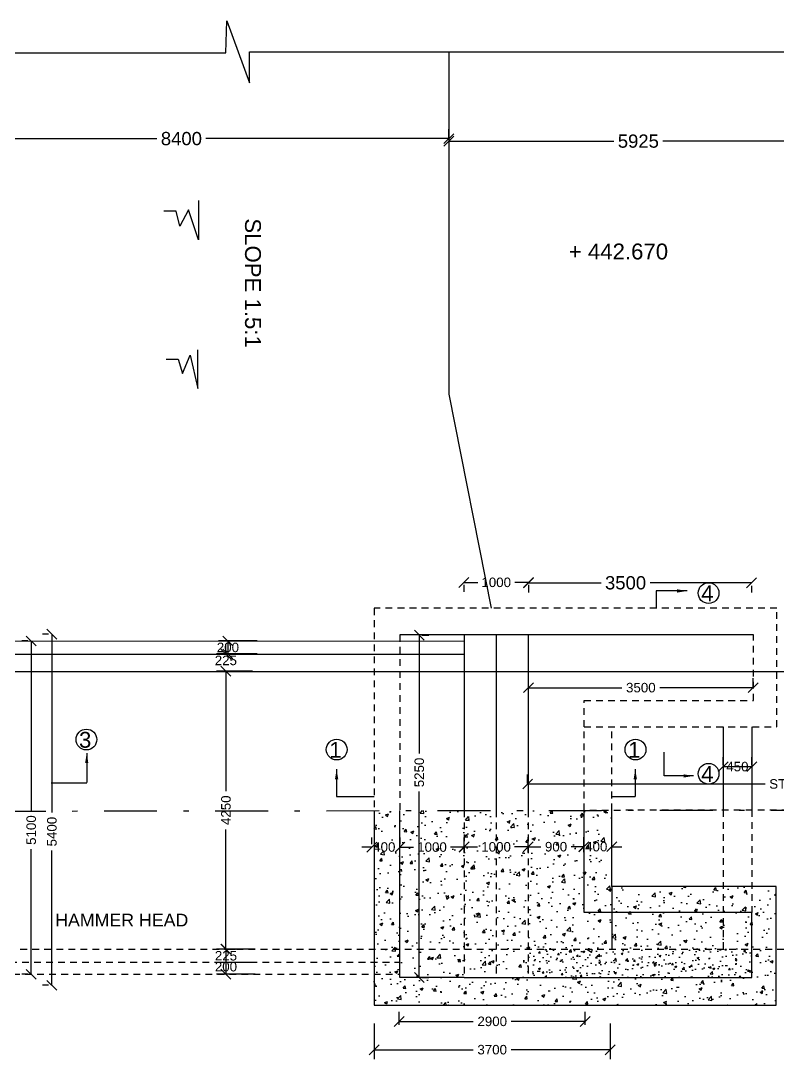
# Model space of a CAD drawing. Header units: inches. Extents: x 214 to 450, y 289 to 479.
# Drawn here: x 259.32 to 273.62, y 310.43 to 330.06 of the extents above; entities that cross this region are included whole.
import ezdxf

# ---------------------------------------------------------------- set-up
doc = ezdxf.new("R2010")
doc.units = ezdxf.units.IN
doc.header["$MEASUREMENT"] = 0
doc.linetypes.add('DASHDOT', pattern=[1, 0.5, -0.25, 0, -0.25])
doc.linetypes.add('HIDDEN', pattern=[9.525, 6.35, -3.175])
for name, color, linetype in [('DIMENSION', 255, 'Continuous'), ('DRAWING', 2, 'Continuous'), ('HATCH', 7, 'Continuous'), ('TEXT', 255, 'Continuous')]:
    doc.layers.add(name, color=color, linetype=linetype)
doc.styles.get("Standard").update_dxf_attribs({"font": 'arial.ttf'})
doc.dimstyles.get("Standard").update_dxf_attribs({"dimtxt": 0.18, "dimasz": 0.1875, "dimexe": 0.18, "dimexo": 0.0625, "dimgap": 0.09, "dimtad": 0, "dimtih": 1, "dimtoh": 1, "dimdec": 4, "dimzin": 0, "dimdsep": 46, "dimtxsty": 'Standard', "dimcen": 0.09, "dimadec": 0, "dimazin": 0, "dimtfac": 1, "dimtdec": 4, "dimtofl": 0, "dimtmove": 0, "dimatfit": 3, "dimfxl": 1, "dimtolj": 1, "dimtzin": 0, "dimarcsym": 0})

# ---------------------------------------------------------------- blocks, each defined once
blk = doc.blocks.new('_Oblique')
at = {"color": 0, "linetype": 'ByBlock', "lineweight": -2}
blk.add_line((-0.5, -0.5), (0.5, 0.5), dxfattribs=at)
blk = doc.blocks.new('*D4')
at = {"layer": 'Defpoints', "color": 0, "ltscale": 0.02, "transparency": 16777216}
for p in [(268.891, 315.635), (268.891, 315.583), (279.209, 315.583)]:
    blk.add_point(p, dxfattribs=at)
at = {"layer": 'DIMENSION', "color": 0, "lineweight": -2, "ltscale": 0.02, "transparency": 16777216}
for p, q in [((268.891, 315.645), (268.891, 315.815)), ((279.209, 315.645), (279.209, 315.815)), ((268.891, 315.635), (273.376, 315.635)), ((279.209, 315.635), (276.886, 315.635))]:
    blk.add_line(p, q, dxfattribs=at)
at = {"layer": 'DIMENSION', "color": 0, "lineweight": -2, "ltscale": 0.02, "transparency": 16777216, "xscale": 0.1875, "yscale": 0.1875, "zscale": 0.1875, "rotation": 180}
blk.add_blockref('_Oblique', (268.891, 315.635), dxfattribs=at)
at = {"layer": 'DIMENSION', "color": 0, "lineweight": -2, "ltscale": 0.02, "transparency": 16777216, "xscale": 0.1875, "yscale": 0.1875, "zscale": 0.1875}
blk.add_blockref('_Oblique', (279.209, 315.635), dxfattribs=at)
at = {"layer": 'DIMENSION', "color": 0, "ltscale": 0.02, "transparency": 16777216, "insert": (275.131, 315.635), "char_height": 0.18, "attachment_point": 5}
blk.add_mtext('\\A1;STRIGHT APPROACH 15000', dxfattribs=at)
blk = doc.blocks.new('*D7')
at = {"layer": 'Defpoints', "color": 0, "ltscale": 0.02, "transparency": 16777216}
for p in [(267.687, 319.459), (268.907, 319.459), (268.907, 319.445)]:
    blk.add_point(p, dxfattribs=at)
at = {"layer": 'DIMENSION', "color": 0, "lineweight": -2, "ltscale": 0.02, "transparency": 16777216}
for p, q in [((267.687, 319.445), (267.947, 319.445)), ((267.687, 319.397), (267.687, 319.265)), ((268.907, 319.445), (268.647, 319.445)), ((268.907, 319.397), (268.907, 319.265))]:
    blk.add_line(p, q, dxfattribs=at)
at = {"layer": 'DIMENSION', "color": 0, "lineweight": -2, "ltscale": 0.02, "transparency": 16777216, "xscale": 0.1875, "yscale": 0.1875, "zscale": 0.1875, "rotation": 180}
blk.add_blockref('_Oblique', (267.687, 319.445), dxfattribs=at)
at = {"layer": 'DIMENSION', "color": 0, "lineweight": -2, "ltscale": 0.02, "transparency": 16777216, "xscale": 0.1875, "yscale": 0.1875, "zscale": 0.1875}
blk.add_blockref('_Oblique', (268.907, 319.445), dxfattribs=at)
at = {"layer": 'DIMENSION', "color": 0, "ltscale": 0.02, "transparency": 16777216, "insert": (268.297, 319.445), "char_height": 0.18, "attachment_point": 5}
blk.add_mtext('\\A1;1000', dxfattribs=at)
blk = doc.blocks.new('*D8')
at = {"layer": 'Defpoints', "color": 0, "ltscale": 0.02, "transparency": 16777216}
for p in [(268.907, 319.445), (273.119, 319.445), (273.119, 319.436)]:
    blk.add_point(p, dxfattribs=at)
at = {"layer": 'DIMENSION', "color": 0, "lineweight": -2, "ltscale": 0.02, "transparency": 16777216}
for p, q in [((268.907, 319.436), (270.278, 319.436)), ((268.907, 319.383), (268.907, 319.256)), ((273.119, 319.436), (271.203, 319.436)), ((273.119, 319.383), (273.119, 319.256))]:
    blk.add_line(p, q, dxfattribs=at)
at = {"layer": 'DIMENSION', "color": 0, "lineweight": -2, "ltscale": 0.02, "transparency": 16777216, "xscale": 0.1875, "yscale": 0.1875, "zscale": 0.1875, "rotation": 180}
blk.add_blockref('_Oblique', (268.907, 319.436), dxfattribs=at)
at = {"layer": 'DIMENSION', "color": 0, "lineweight": -2, "ltscale": 0.02, "transparency": 16777216, "xscale": 0.1875, "yscale": 0.1875, "zscale": 0.1875}
blk.add_blockref('_Oblique', (273.119, 319.436), dxfattribs=at)
at = {"layer": 'DIMENSION', "color": 0, "ltscale": 0.02, "transparency": 16777216, "insert": (270.74, 319.436), "char_height": 0.25, "attachment_point": 5}
blk.add_mtext('\\A1;3500', dxfattribs=at)
blk = doc.blocks.new('*D9')
at = {"layer": 'Defpoints', "color": 0, "ltscale": 0.02, "transparency": 16777216}
for p in [(268.906, 317.391), (273.152, 317.455), (273.152, 317.391)]:
    blk.add_point(p, dxfattribs=at)
at = {"layer": 'DIMENSION', "color": 0, "lineweight": -2, "ltscale": 0.02, "transparency": 16777216}
for p, q in [((268.906, 317.453), (268.906, 317.635)), ((273.152, 317.453), (273.152, 317.635)), ((268.906, 317.455), (270.671, 317.455)), ((273.152, 317.455), (271.388, 317.455))]:
    blk.add_line(p, q, dxfattribs=at)
at = {"layer": 'DIMENSION', "color": 0, "lineweight": -2, "ltscale": 0.02, "transparency": 16777216, "xscale": 0.1875, "yscale": 0.1875, "zscale": 0.1875, "rotation": 180}
blk.add_blockref('_Oblique', (268.906, 317.455), dxfattribs=at)
at = {"layer": 'DIMENSION', "color": 0, "lineweight": -2, "ltscale": 0.02, "transparency": 16777216, "xscale": 0.1875, "yscale": 0.1875, "zscale": 0.1875}
blk.add_blockref('_Oblique', (273.152, 317.455), dxfattribs=at)
at = {"layer": 'DIMENSION', "color": 0, "ltscale": 0.02, "transparency": 16777216, "insert": (271.029, 317.455), "char_height": 0.18, "attachment_point": 5}
blk.add_mtext('\\A1;3500', dxfattribs=at)
blk = doc.blocks.new('*D10')
at = {"layer": 'Defpoints', "color": 0, "ltscale": 0.02, "transparency": 16777216}
for p in [(272.582, 315.926), (273.124, 315.963), (273.124, 315.926)]:
    blk.add_point(p, dxfattribs=at)
at = {"layer": 'DIMENSION', "color": 0, "lineweight": -2, "ltscale": 0.02, "transparency": 16777216}
for p, q in [((272.582, 315.989), (272.582, 316.143)), ((273.124, 315.989), (273.124, 316.143)), ((272.582, 315.963), (273.124, 315.963))]:
    blk.add_line(p, q, dxfattribs=at)
at = {"layer": 'DIMENSION', "color": 0, "lineweight": -2, "ltscale": 0.02, "transparency": 16777216, "xscale": 0.1875, "yscale": 0.1875, "zscale": 0.1875, "rotation": 180}
blk.add_blockref('_Oblique', (272.582, 315.963), dxfattribs=at)
at = {"layer": 'DIMENSION', "color": 0, "lineweight": -2, "ltscale": 0.02, "transparency": 16777216, "xscale": 0.1875, "yscale": 0.1875, "zscale": 0.1875}
blk.add_blockref('_Oblique', (273.124, 315.963), dxfattribs=at)
at = {"layer": 'DIMENSION', "color": 0, "ltscale": 0.02, "transparency": 16777216, "insert": (272.853, 315.963), "char_height": 0.18, "attachment_point": 5}
blk.add_mtext('\\A1;450', dxfattribs=at)
blk = doc.blocks.new('*D14')
at = {"layer": 'Defpoints', "color": 0, "ltscale": 0.02, "transparency": 16777216}
for p in [(266.83, 318.446), (266.83, 311.978), (266.844, 311.978)]:
    blk.add_point(p, dxfattribs=at)
at = {"layer": 'DIMENSION', "color": 0, "lineweight": -2, "ltscale": 0.02, "transparency": 16777216}
for p, q in [((266.844, 318.446), (266.844, 316.212)), ((266.892, 318.446), (267.024, 318.446)), ((266.844, 311.978), (266.844, 315.495)), ((266.892, 311.978), (267.024, 311.978))]:
    blk.add_line(p, q, dxfattribs=at)
at = {"layer": 'DIMENSION', "color": 0, "lineweight": -2, "ltscale": 0.02, "transparency": 16777216, "xscale": 0.1875, "yscale": 0.1875, "zscale": 0.1875}
for p, rotation in [((266.844, 318.446), 90), ((266.844, 311.978), 270)]:
    blk.add_blockref('_Oblique', p, dxfattribs=dict(at, rotation=rotation))
at = {"layer": 'DIMENSION', "color": 0, "ltscale": 0.02, "transparency": 16777216, "insert": (266.844, 315.853), "char_height": 0.18, "attachment_point": 5, "rotation": 90}
blk.add_mtext('\\A1;5250', dxfattribs=at)
blk = doc.blocks.new('*D15')
at = {"layer": 'Defpoints', "color": 0, "ltscale": 0.02, "transparency": 16777216}
for p in [(267.689, 314.442), (266.479, 314.368), (267.689, 314.276)]:
    blk.add_point(p, dxfattribs=at)
at = {"layer": 'DIMENSION', "color": 0, "lineweight": -2, "ltscale": 0.02, "transparency": 16777216}
for p, q in [((266.479, 314.43), (266.479, 314.622)), ((267.689, 314.338), (267.689, 314.622)), ((266.479, 314.442), (266.734, 314.442)), ((267.689, 314.442), (267.434, 314.442))]:
    blk.add_line(p, q, dxfattribs=at)
at = {"layer": 'DIMENSION', "color": 0, "lineweight": -2, "ltscale": 0.02, "transparency": 16777216, "xscale": 0.1875, "yscale": 0.1875, "zscale": 0.1875, "rotation": 180}
blk.add_blockref('_Oblique', (266.479, 314.442), dxfattribs=at)
at = {"layer": 'DIMENSION', "color": 0, "lineweight": -2, "ltscale": 0.02, "transparency": 16777216, "xscale": 0.1875, "yscale": 0.1875, "zscale": 0.1875}
blk.add_blockref('_Oblique', (267.689, 314.442), dxfattribs=at)
at = {"layer": 'DIMENSION', "color": 0, "ltscale": 0.02, "transparency": 16777216, "insert": (267.084, 314.442), "char_height": 0.18, "attachment_point": 5}
blk.add_mtext('\\A1;1000', dxfattribs=at)
blk = doc.blocks.new('*D16')
at = {"layer": 'Defpoints', "color": 0, "ltscale": 0.02, "transparency": 16777216}
for p in [(268.9, 314.446), (267.69, 314.371), (268.9, 314.279)]:
    blk.add_point(p, dxfattribs=at)
at = {"layer": 'DIMENSION', "color": 0, "lineweight": -2, "ltscale": 0.02, "transparency": 16777216}
for p, q in [((267.69, 314.434), (267.69, 314.626)), ((268.9, 314.342), (268.9, 314.626)), ((267.69, 314.446), (267.945, 314.446)), ((268.9, 314.446), (268.645, 314.446))]:
    blk.add_line(p, q, dxfattribs=at)
at = {"layer": 'DIMENSION', "color": 0, "lineweight": -2, "ltscale": 0.02, "transparency": 16777216, "xscale": 0.1875, "yscale": 0.1875, "zscale": 0.1875, "rotation": 180}
blk.add_blockref('_Oblique', (267.69, 314.446), dxfattribs=at)
at = {"layer": 'DIMENSION', "color": 0, "lineweight": -2, "ltscale": 0.02, "transparency": 16777216, "xscale": 0.1875, "yscale": 0.1875, "zscale": 0.1875}
blk.add_blockref('_Oblique', (268.9, 314.446), dxfattribs=at)
at = {"layer": 'DIMENSION', "color": 0, "ltscale": 0.02, "transparency": 16777216, "insert": (268.295, 314.446), "char_height": 0.18, "attachment_point": 5}
blk.add_mtext('\\A1;1000', dxfattribs=at)
blk = doc.blocks.new('*D17')
at = {"layer": 'Defpoints', "color": 0, "ltscale": 0.02, "transparency": 16777216}
for p in [(269.952, 314.449), (268.901, 314.375), (269.952, 314.283)]:
    blk.add_point(p, dxfattribs=at)
at = {"layer": 'DIMENSION', "color": 0, "lineweight": -2, "ltscale": 0.02, "transparency": 16777216}
for p, q in [((268.901, 314.437), (268.901, 314.629)), ((269.952, 314.345), (269.952, 314.629)), ((268.901, 314.449), (269.138, 314.449)), ((269.952, 314.449), (269.715, 314.449))]:
    blk.add_line(p, q, dxfattribs=at)
at = {"layer": 'DIMENSION', "color": 0, "lineweight": -2, "ltscale": 0.02, "transparency": 16777216, "xscale": 0.1875, "yscale": 0.1875, "zscale": 0.1875, "rotation": 180}
blk.add_blockref('_Oblique', (268.901, 314.449), dxfattribs=at)
at = {"layer": 'DIMENSION', "color": 0, "lineweight": -2, "ltscale": 0.02, "transparency": 16777216, "xscale": 0.1875, "yscale": 0.1875, "zscale": 0.1875}
blk.add_blockref('_Oblique', (269.952, 314.449), dxfattribs=at)
at = {"layer": 'DIMENSION', "color": 0, "ltscale": 0.02, "transparency": 16777216, "insert": (269.427, 314.449), "char_height": 0.18, "attachment_point": 5}
blk.add_mtext('\\A1;900', dxfattribs=at)
blk = doc.blocks.new('*D18')
at = {"layer": 'Defpoints', "color": 0, "ltscale": 0.02, "transparency": 16777216}
for p in [(269.952, 314.441), (270.483, 314.45), (270.483, 314.441)]:
    blk.add_point(p, dxfattribs=at)
at = {"layer": 'DIMENSION', "color": 0, "lineweight": -2, "ltscale": 0.02, "transparency": 16777216}
for p, q in [((269.952, 314.503), (269.952, 314.63)), ((270.483, 314.503), (270.483, 314.63)), ((269.952, 314.45), (269.765, 314.45)), ((270.483, 314.45), (270.671, 314.45))]:
    blk.add_line(p, q, dxfattribs=at)
at = {"layer": 'DIMENSION', "color": 0, "lineweight": -2, "ltscale": 0.02, "transparency": 16777216, "xscale": 0.1875, "yscale": 0.1875, "zscale": 0.1875}
blk.add_blockref('_Oblique', (269.952, 314.45), dxfattribs=at)
at = {"layer": 'DIMENSION', "color": 0, "lineweight": -2, "ltscale": 0.02, "transparency": 16777216, "xscale": 0.1875, "yscale": 0.1875, "zscale": 0.1875, "rotation": 180}
blk.add_blockref('_Oblique', (270.483, 314.45), dxfattribs=at)
at = {"layer": 'DIMENSION', "color": 0, "ltscale": 0.02, "transparency": 16777216, "insert": (270.187, 314.45), "char_height": 0.18, "attachment_point": 5}
blk.add_mtext('\\A1;400', dxfattribs=at)
blk = doc.blocks.new('*D19')
at = {"layer": 'Defpoints', "color": 0, "ltscale": 0.02, "transparency": 16777216}
for p in [(265.949, 314.433), (266.48, 314.443), (266.48, 314.433)]:
    blk.add_point(p, dxfattribs=at)
at = {"layer": 'DIMENSION', "color": 0, "lineweight": -2, "ltscale": 0.02, "transparency": 16777216}
for p, q in [((265.949, 314.496), (265.949, 314.623)), ((266.48, 314.496), (266.48, 314.623)), ((265.949, 314.443), (265.761, 314.443)), ((266.48, 314.443), (266.667, 314.443))]:
    blk.add_line(p, q, dxfattribs=at)
at = {"layer": 'DIMENSION', "color": 0, "lineweight": -2, "ltscale": 0.02, "transparency": 16777216, "xscale": 0.1875, "yscale": 0.1875, "zscale": 0.1875}
blk.add_blockref('_Oblique', (265.949, 314.443), dxfattribs=at)
at = {"layer": 'DIMENSION', "color": 0, "lineweight": -2, "ltscale": 0.02, "transparency": 16777216, "xscale": 0.1875, "yscale": 0.1875, "zscale": 0.1875, "rotation": 180}
blk.add_blockref('_Oblique', (266.48, 314.443), dxfattribs=at)
at = {"layer": 'DIMENSION', "color": 0, "ltscale": 0.02, "transparency": 16777216, "insert": (266.183, 314.443), "char_height": 0.18, "attachment_point": 5}
blk.add_mtext('\\A1;400', dxfattribs=at)
blk = doc.blocks.new('*D20')
at = {"layer": 'Defpoints', "color": 0, "ltscale": 0.02, "transparency": 16777216}
for p in [(269.979, 311.148), (266.465, 311.022), (269.979, 311.022)]:
    blk.add_point(p, dxfattribs=at)
at = {"layer": 'DIMENSION', "color": 0, "lineweight": -2, "ltscale": 0.02, "transparency": 16777216}
for p, q in [((266.465, 311.084), (266.465, 311.328)), ((269.979, 311.084), (269.979, 311.328)), ((266.465, 311.148), (267.862, 311.148)), ((269.979, 311.148), (268.582, 311.148))]:
    blk.add_line(p, q, dxfattribs=at)
at = {"layer": 'DIMENSION', "color": 0, "lineweight": -2, "ltscale": 0.02, "transparency": 16777216, "xscale": 0.1875, "yscale": 0.1875, "zscale": 0.1875, "rotation": 180}
blk.add_blockref('_Oblique', (266.465, 311.148), dxfattribs=at)
at = {"layer": 'DIMENSION', "color": 0, "lineweight": -2, "ltscale": 0.02, "transparency": 16777216, "xscale": 0.1875, "yscale": 0.1875, "zscale": 0.1875}
blk.add_blockref('_Oblique', (269.979, 311.148), dxfattribs=at)
at = {"layer": 'DIMENSION', "color": 0, "ltscale": 0.02, "transparency": 16777216, "insert": (268.222, 311.148), "char_height": 0.18, "attachment_point": 5}
blk.add_mtext('\\A1;2900', dxfattribs=at)
blk = doc.blocks.new('*D21')
at = {"layer": 'Defpoints', "color": 0, "ltscale": 0.02, "transparency": 16777216}
for p in [(265.992, 311.173), (270.449, 311.173), (270.449, 310.613)]:
    blk.add_point(p, dxfattribs=at)
at = {"layer": 'DIMENSION', "color": 0, "lineweight": -2, "ltscale": 0.02, "transparency": 16777216}
for p, q in [((265.992, 311.11), (265.992, 310.433)), ((270.449, 311.11), (270.449, 310.433)), ((265.992, 310.613), (267.862, 310.613)), ((270.449, 310.613), (268.579, 310.613))]:
    blk.add_line(p, q, dxfattribs=at)
at = {"layer": 'DIMENSION', "color": 0, "lineweight": -2, "ltscale": 0.02, "transparency": 16777216, "xscale": 0.1875, "yscale": 0.1875, "zscale": 0.1875, "rotation": 180}
blk.add_blockref('_Oblique', (265.992, 310.613), dxfattribs=at)
at = {"layer": 'DIMENSION', "color": 0, "lineweight": -2, "ltscale": 0.02, "transparency": 16777216, "xscale": 0.1875, "yscale": 0.1875, "zscale": 0.1875}
blk.add_blockref('_Oblique', (270.449, 310.613), dxfattribs=at)
at = {"layer": 'DIMENSION', "color": 0, "ltscale": 0.02, "transparency": 16777216, "insert": (268.221, 310.613), "char_height": 0.18, "attachment_point": 5}
blk.add_mtext('\\A1;3700', dxfattribs=at)
blk = doc.blocks.new('*D24')
at = {"layer": 'Defpoints', "color": 0, "ltscale": 0.02, "transparency": 16777216}
for p in [(263.842, 318.338), (263.229, 318.092), (263.842, 318.092)]:
    blk.add_point(p, dxfattribs=at)
at = {"layer": 'DIMENSION', "color": 0, "lineweight": -2, "ltscale": 0.02, "transparency": 16777216}
for p, q in [((263.779, 318.338), (263.049, 318.338)), ((263.229, 318.338), (263.229, 318.092)), ((263.779, 318.092), (263.049, 318.092))]:
    blk.add_line(p, q, dxfattribs=at)
at = {"layer": 'DIMENSION', "color": 0, "lineweight": -2, "ltscale": 0.02, "transparency": 16777216, "xscale": 0.1875, "yscale": 0.1875, "zscale": 0.1875}
for p, rotation in [((263.229, 318.338), 90), ((263.229, 318.092), 270)]:
    blk.add_blockref('_Oblique', p, dxfattribs=dict(at, rotation=rotation))
at = {"layer": 'DIMENSION', "color": 0, "ltscale": 0.02, "transparency": 16777216, "insert": (263.229, 318.215), "char_height": 0.18, "attachment_point": 5}
blk.add_mtext('\\A1;200', dxfattribs=at)
blk = doc.blocks.new('*D25')
at = {"layer": 'Defpoints', "color": 0, "ltscale": 0.02, "transparency": 16777216}
for p in [(263.752, 318.092), (263.19, 317.767), (263.752, 317.767)]:
    blk.add_point(p, dxfattribs=at)
at = {"layer": 'DIMENSION', "color": 0, "lineweight": -2, "ltscale": 0.02, "transparency": 16777216}
for p, q in [((263.19, 318.092), (263.19, 318.279)), ((263.69, 318.092), (263.01, 318.092)), ((263.69, 317.767), (263.01, 317.767)), ((263.19, 317.767), (263.19, 317.579))]:
    blk.add_line(p, q, dxfattribs=at)
at = {"layer": 'DIMENSION', "color": 0, "lineweight": -2, "ltscale": 0.02, "transparency": 16777216, "xscale": 0.1875, "yscale": 0.1875, "zscale": 0.1875}
for p, rotation in [((263.19, 318.092), 270), ((263.19, 317.767), 90)]:
    blk.add_blockref('_Oblique', p, dxfattribs=dict(at, rotation=rotation))
at = {"layer": 'DIMENSION', "color": 0, "ltscale": 0.02, "transparency": 16777216, "insert": (263.19, 317.969), "char_height": 0.18, "attachment_point": 5}
blk.add_mtext('\\A1;225', dxfattribs=at)
blk = doc.blocks.new('*D26')
at = {"layer": 'Defpoints', "color": 0, "ltscale": 0.02, "transparency": 16777216}
for p in [(263.192, 317.764), (263.192, 312.514), (263.192, 312.514)]:
    blk.add_point(p, dxfattribs=at)
at = {"layer": 'DIMENSION', "color": 0, "lineweight": -2, "ltscale": 0.02, "transparency": 16777216}
for p, q in [((263.192, 317.764), (263.192, 315.501)), ((263.254, 317.764), (263.372, 317.764)), ((263.192, 312.514), (263.192, 314.777)), ((263.254, 312.514), (263.372, 312.514))]:
    blk.add_line(p, q, dxfattribs=at)
at = {"layer": 'DIMENSION', "color": 0, "lineweight": -2, "ltscale": 0.02, "transparency": 16777216, "xscale": 0.1875, "yscale": 0.1875, "zscale": 0.1875}
for p, rotation in [((263.192, 317.764), 90), ((263.192, 312.514), 270)]:
    blk.add_blockref('_Oblique', p, dxfattribs=dict(at, rotation=rotation))
at = {"layer": 'DIMENSION', "color": 0, "ltscale": 0.02, "transparency": 16777216, "insert": (263.192, 315.139), "char_height": 0.18, "attachment_point": 5, "rotation": 90}
blk.add_mtext('\\A1;4250', dxfattribs=at)
blk = doc.blocks.new('*D34')
at = {"layer": 'Defpoints', "color": 0, "ltscale": 0.02, "transparency": 16777216}
for p in [(259.513, 318.338), (259.513, 312.038), (259.513, 312.038)]:
    blk.add_point(p, dxfattribs=at)
at = {"layer": 'DIMENSION', "color": 0, "lineweight": -2, "ltscale": 0.02, "transparency": 16777216}
for p, q in [((259.451, 318.338), (259.333, 318.338)), ((259.513, 318.338), (259.513, 315.123)), ((259.513, 312.038), (259.513, 314.406)), ((259.451, 312.038), (259.333, 312.038))]:
    blk.add_line(p, q, dxfattribs=at)
at = {"layer": 'DIMENSION', "color": 0, "lineweight": -2, "ltscale": 0.02, "transparency": 16777216, "xscale": 0.1875, "yscale": 0.1875, "zscale": 0.1875}
for p, rotation in [((259.513, 318.338), 90), ((259.513, 312.038), 270)]:
    blk.add_blockref('_Oblique', p, dxfattribs=dict(at, rotation=rotation))
at = {"layer": 'DIMENSION', "color": 0, "ltscale": 0.02, "transparency": 16777216, "insert": (259.513, 314.764), "char_height": 0.18, "attachment_point": 5, "rotation": 90}
blk.add_mtext('\\A1;5100', dxfattribs=at)
blk = doc.blocks.new('*D35')
at = {"layer": 'Defpoints', "color": 0, "ltscale": 0.02, "transparency": 16777216}
for p in [(259.904, 318.468), (259.904, 318.468), (259.904, 311.83)]:
    blk.add_point(p, dxfattribs=at)
at = {"layer": 'DIMENSION', "color": 0, "lineweight": -2, "ltscale": 0.02, "transparency": 16777216}
for p, q in [((259.841, 318.468), (259.724, 318.468)), ((259.904, 318.468), (259.904, 315.094)), ((259.904, 311.83), (259.904, 314.377)), ((259.841, 311.83), (259.724, 311.83))]:
    blk.add_line(p, q, dxfattribs=at)
at = {"layer": 'DIMENSION', "color": 0, "lineweight": -2, "ltscale": 0.02, "transparency": 16777216, "xscale": 0.1875, "yscale": 0.1875, "zscale": 0.1875}
for p, rotation in [((259.904, 318.468), 90), ((259.904, 311.83), 270)]:
    blk.add_blockref('_Oblique', p, dxfattribs=dict(at, rotation=rotation))
at = {"layer": 'DIMENSION', "color": 0, "ltscale": 0.02, "transparency": 16777216, "insert": (259.904, 314.735), "char_height": 0.18, "attachment_point": 5, "rotation": 90}
blk.add_mtext('\\A1;5400', dxfattribs=at)
blk = doc.blocks.new('*D68')
at = {"layer": 'Defpoints', "color": 0, "ltscale": 0.02, "transparency": 16777216}
for p in [(257.295, 327.785), (267.404, 327.831), (267.404, 327.785)]:
    blk.add_point(p, dxfattribs=at)
at = {"layer": 'DIMENSION', "color": 0, "lineweight": -2, "ltscale": 0.02, "transparency": 16777216}
for p, q in [((257.295, 327.848), (257.295, 328.011)), ((267.404, 327.848), (267.404, 328.011)), ((257.295, 327.831), (261.887, 327.831)), ((267.404, 327.831), (262.813, 327.831))]:
    blk.add_line(p, q, dxfattribs=at)
at = {"layer": 'DIMENSION', "color": 0, "lineweight": -2, "ltscale": 0.02, "transparency": 16777216, "xscale": 0.1875, "yscale": 0.1875, "zscale": 0.1875, "rotation": 180}
blk.add_blockref('_Oblique', (257.295, 327.831), dxfattribs=at)
at = {"layer": 'DIMENSION', "color": 0, "lineweight": -2, "ltscale": 0.02, "transparency": 16777216, "xscale": 0.1875, "yscale": 0.1875, "zscale": 0.1875}
blk.add_blockref('_Oblique', (267.404, 327.831), dxfattribs=at)
at = {"layer": 'DIMENSION', "color": 0, "ltscale": 0.02, "transparency": 16777216, "insert": (262.35, 327.831), "char_height": 0.25, "attachment_point": 5}
blk.add_mtext('\\A1;8400', dxfattribs=at)
blk = doc.blocks.new('*D69')
at = {"layer": 'Defpoints', "color": 0, "ltscale": 0.02, "transparency": 16777216}
for p in [(267.404, 327.831), (274.559, 327.831), (274.559, 327.783)]:
    blk.add_point(p, dxfattribs=at)
at = {"layer": 'DIMENSION', "color": 0, "lineweight": -2, "ltscale": 0.02, "transparency": 16777216}
for p, q in [((267.404, 327.783), (270.517, 327.783)), ((267.404, 327.769), (267.404, 327.603)), ((274.559, 327.783), (271.446, 327.783)), ((274.559, 327.769), (274.559, 327.603))]:
    blk.add_line(p, q, dxfattribs=at)
at = {"layer": 'DIMENSION', "color": 0, "lineweight": -2, "ltscale": 0.02, "transparency": 16777216, "xscale": 0.1875, "yscale": 0.1875, "zscale": 0.1875, "rotation": 180}
blk.add_blockref('_Oblique', (267.404, 327.783), dxfattribs=at)
at = {"layer": 'DIMENSION', "color": 0, "lineweight": -2, "ltscale": 0.02, "transparency": 16777216, "xscale": 0.1875, "yscale": 0.1875, "zscale": 0.1875}
blk.add_blockref('_Oblique', (274.559, 327.783), dxfattribs=at)
at = {"layer": 'DIMENSION', "color": 0, "ltscale": 0.02, "transparency": 16777216, "insert": (270.982, 327.783), "char_height": 0.25, "attachment_point": 5}
blk.add_mtext('\\A1;5925', dxfattribs=at)

msp = doc.modelspace()

# ---------------------------------------------------------------- hatches: boundary and pattern name
at = {"layer": 'DRAWING', "ltscale": 0.02}
h = msp.add_hatch(dxfattribs=at)
h.set_pattern_fill('AR-CONC', color=256, scale=0.5, style=0)
h.set_pattern_definition([(50, (0, 0), (3.5863, -0.31376), [0.375, -4.125]), (355, (0, 0), (-0.693757, 3.76096), [0.3, -3.3]), (100.4514, (0.299, -0.026), (2.892547, 3.447198), [0.3187, -3.50571]), (46.1842, (0, 1), (5.336205, -0.827595), [0.5625, -6.1875]), (96.6356, (0.4447, 0.931), (4.673314, 4.87059), [0.47805, -5.258565]), (351.1842, (0, 1), (4.67331, 4.87059), [0.45, -4.95]), (21, (0.5, 0.75), (2.984535, -2.013094), [0.375, -4.125]), (326, (0.5, 0.75), (1.216577, 3.62575), [0.3, -3.3]), (71.4514, (0.7487, 0.5822), (4.201113, 1.612652), [0.3187, -3.50571]), (37.5, (0, 0), (0.0607993, 1.6644693), [0, -3.26, 0, -3.35, 0, -3.3125]), (7.5, (0, 0), (1.315348, 1.9720586), [0, -1.91, 0, -3.185, 0, -1.2625]), (327.5, (-1.115, 0), (2.669112, -0.1127744), [0, -1.25, 0, -3.9, 0, -5.175]), (317.5, (-1.615, 0), (2.915931, 0.500525), [0, -1.625, 0, -2.59, 0, -3.675])])
h.paths.add_polyline_path([(273.12364, 312.5127), (268.89829, 312.5127), (268.89829, 311.97999), (273.12369, 311.97999)])
at = {"layer": 'HATCH', "ltscale": 0.02}
h = msp.add_hatch(dxfattribs=at)
h.set_pattern_fill('AR-CONC', color=256, scale=0.08, style=0)
h.set_pattern_definition([(50, (0, 0), (0.57380815, -0.0502017), [0.06, -0.66]), (355, (0, 0), (-0.1110011, 0.6017537), [0.048, -0.528]), (100.4514, (0.0478, -0.0042), (0.4628075, 0.5515516), [0.05099215, -0.5609137]), (46.1842, (0, 0.16), (0.8537928, -0.1324152), [0.09, -0.99]), (96.6356, (0.07115, 0.149), (0.7477302, 0.7792943), [0.0764882, -0.8413704]), (351.1842, (0, 0.16), (0.7477296, 0.7792949), [0.072, -0.792]), (21, (0.08, 0.12), (0.47752564, -0.3220951), [0.06, -0.66]), (326, (0.08, 0.12), (0.1946523, 0.58012), [0.048, -0.528]), (71.4514, (0.1198, 0.09316), (0.6721781, 0.2580244), [0.05099215, -0.5609137]), (37.5, (0, 0), (0.00972788, 0.26631508), [0, -0.5216, 0, -0.536, 0, -0.53]), (7.5, (0, 0), (0.21045563, 0.31552937), [0, -0.3056, 0, -0.5096, 0, -0.202]), (327.5, (-0.1784, 0), (0.42705795, -0.0180439), [0, -0.2, 0, -0.624, 0, -0.828]), (317.5, (-0.2584, 0), (0.46654894, 0.080084), [0, -0.26, 0, -0.4144, 0, -0.588])])
h.paths.add_polyline_path([(270.48279, 315.13693), (269.95736, 315.13629), (269.95736, 313.207), (270.48279, 313.207), (270.48279, 313.69616)])
h.paths.add_polyline_path([(268.89829, 312.5127), (270.48279, 312.5127), (270.48279, 313.207), (269.95736, 313.207), (269.95736, 315.13629), (268.89829, 315.135)])
h.paths.add_polyline_path([(268.29452, 312.5127), (268.89829, 312.5127), (268.89829, 315.135), (268.29452, 315.13427)])
h.paths.add_polyline_path([(267.68876, 312.5127), (268.29452, 312.5127), (268.29452, 315.13427), (267.68876, 315.13353)])
h.paths.add_polyline_path([(267.68876, 315.13353), (266.47795, 315.13205), (266.47795, 312.5127), (267.68876, 312.5127)])
h.paths.add_polyline_path([(265.99059, 312.5127), (266.47795, 312.5127), (266.47795, 315.13205), (265.99059, 315.13146)])
h.paths.add_polyline_path([(265.99059, 312.5127), (265.99059, 311.45458), (273.58352, 311.45458), (273.58352, 312.5127), (273.12364, 312.5127), (273.12369, 311.97999), (267.68876, 311.97999), (266.47795, 311.97999), (266.47795, 312.5127)])
h.paths.add_polyline_path([(266.47795, 312.5127), (266.47795, 311.97999), (267.68876, 311.97999), (267.68876, 312.5127)])
h.paths.add_polyline_path([(268.29452, 312.5127), (267.68876, 312.5127), (267.68876, 311.97999), (268.29452, 311.97999)], flags=17)
h.paths.add_polyline_path([(268.89829, 312.5127), (268.29452, 312.5127), (268.29452, 311.97999), (268.89829, 311.97999)])
h.paths.add_polyline_path([(273.12364, 312.5127), (273.58352, 312.5127), (273.58352, 313.69616), (273.12358, 313.69616), (273.12358, 313.207)])
h.paths.add_polyline_path([(273.12358, 313.69616), (272.58245, 313.69616), (272.58245, 313.207), (273.12358, 313.207)])
h.paths.add_polyline_path([(272.58245, 312.5127), (273.12364, 312.5127), (273.12358, 313.207), (272.58245, 313.207)])
h.paths.add_polyline_path([(270.48279, 313.207), (270.48279, 312.5127), (272.58245, 312.5127), (272.58245, 313.207)])
h.paths.add_polyline_path([(272.58245, 313.207), (272.58245, 313.69616), (270.48279, 313.69616), (270.48279, 313.207)])
h = msp.add_hatch(dxfattribs=at)
h.set_pattern_fill('AR-CONC', color=256, scale=0.05, style=0)
h.set_pattern_definition([(50, (0, 0), (0.3586301, -0.03137607), [0.0375, -0.4125]), (355, (0, 0), (-0.06937567, 0.37609607), [0.03, -0.33]), (100.4514, (0.0299, -0.0026), (0.2892547, 0.34471977), [0.0318701, -0.35057106]), (46.1842, (0, 0.1), (0.53362052, -0.0827595), [0.05625, -0.61875]), (96.6356, (0.04447, 0.0931), (0.46733135, 0.48705894), [0.04780514, -0.5258565]), (351.1842, (0, 0.1), (0.467331, 0.4870593), [0.045, -0.495]), (21, (0.05, 0.075), (0.29845353, -0.20130945), [0.0375, -0.4125]), (326, (0.05, 0.075), (0.12165767, 0.36257502), [0.03, -0.33]), (71.4514, (0.07487, 0.05822), (0.4201113, 0.16126525), [0.0318701, -0.35057106]), (37.5, (0, 0), (0.006079928, 0.166446927), [0, -0.326, 0, -0.335, 0, -0.33125]), (7.5, (0, 0), (0.13153477, 0.197205856), [0, -0.191, 0, -0.3185, 0, -0.12625]), (327.5, (-0.1115, 0), (0.26691122, -0.011277436), [0, -0.125, 0, -0.39, 0, -0.5175]), (317.5, (-0.1615, 0), (0.29159308, 0.05005249), [0, -0.1625, 0, -0.259, 0, -0.3675])])
h.paths.add_polyline_path([(273.12369, 311.97999), (273.12364, 312.5127), (268.89829, 312.5127), (268.89829, 311.97999)])

# ---------------------------------------------------------------- linework, layer by layer
at = {"layer": 'DIMENSION', "ltscale": 0.02}
for p, q in [((263.74236, 312.5127), (263.01167, 312.5127)), ((263.19167, 312.5127), (263.19167, 312.26336)), ((263.74236, 312.26336), (263.01167, 312.26336)), ((263.19167, 312.32199), (263.19167, 312.04051)), ((263.74236, 312.04051), (263.01167, 312.04051))]:
    msp.add_line(p, q, dxfattribs=at)
at = {"layer": 'DRAWING', "ltscale": 0.02}
for points in [[(243.98689, 318.49435), (245.16093, 324.41742), (245.16093, 329.45042), (251.23075, 329.45042), (257.29504, 329.45042), (263.18979, 329.45042), (263.20936, 330.05907), (263.63784, 328.88407), (263.63784, 329.47381), (267.40411, 329.47381), (274.57173, 329.47381), (275.54913, 329.47381), (276.62063, 329.47381)], [(267.40411, 329.47381), (267.40411, 323.00419), (268.19929, 318.95508)], [(262.67303, 326.66453), (262.67303, 325.92065), (262.48725, 326.4847), (262.32332, 326.17539), (262.25045, 326.46195), (262.01822, 326.46195)], [(262.06228, 323.66219), (262.28814, 323.66219), (262.37205, 323.39145), (262.514, 323.73955), (262.66244, 323.10782), (262.66244, 323.84268)], [(234.59412, 318.32852), (267.68876, 318.34293)], [(273.15568, 318.45116), (266.47795, 318.45116)], [(267.68876, 318.45116), (267.68876, 315.13353)], [(268.29452, 318.45116), (268.29452, 315.13427)], [(268.89829, 318.45116), (268.89829, 315.13427)], [(234.59412, 318.09061), (267.68876, 318.09061)], [(219.79599, 317.76388), (284.05687, 317.76388)], [(272.58245, 316.71228), (272.58245, 315.14015)], [(273.12358, 316.71228), (273.12358, 315.14015)], [(265.99059, 315.13146), (265.99059, 311.45458), (273.58352, 311.45458), (273.58352, 313.69616), (270.48279, 313.69616), (270.48279, 315.15346)], [(267.68876, 311.97999), (266.47795, 311.97999), (266.47795, 315.13205)], [(267.68876, 311.97999), (273.12369, 311.97999), (273.12358, 313.207), (269.95736, 313.207), (269.95736, 315.13629)], [(270.48279, 313.69616), (270.48279, 312.5127)]]:
    msp.add_lwpolyline(points, dxfattribs=at)
at = {"layer": 'DRAWING', "linetype": 'HIDDEN', "ltscale": 0.02}
for points in [[(284.03682, 315.15346), (269.95736, 315.13629), (269.95736, 316.71228), (273.59862, 316.71228), (273.59862, 318.95508), (265.99059, 318.95508), (265.99059, 315.13146)], [(266.47795, 318.45116), (266.47795, 315.13205)], [(269.95736, 316.71228), (269.95736, 317.21098), (273.15568, 317.21098), (273.15568, 318.45116)], [(270.48279, 315.13693), (270.48279, 316.71228)], [(267.68876, 315.13353), (267.68876, 311.97999)], [(268.29452, 315.13427), (268.29452, 311.97999)], [(268.89829, 315.13427), (268.89829, 311.97999)], [(272.58245, 315.14015), (272.58245, 312.5127)], [(273.12358, 315.14015), (273.12358, 313.207)], [(219.80842, 312.5127), (284.04392, 312.5127)], [(234.59858, 312.2673), (266.47795, 312.2673)], [(247.82282, 312.03788), (266.47795, 312.03788)]]:
    msp.add_lwpolyline(points, dxfattribs=at)
at = {"layer": 'DRAWING', "linetype": 'DASHDOT', "ltscale": 2}
msp.add_lwpolyline([(218.88897, 315.07402), (284.03682, 315.15346)], dxfattribs=at)
at = {"layer": 'TEXT', "ltscale": 0.02}
for points in [[(271.31912, 319.28358), (271.31912, 318.95508)], [(271.46754, 315.78716), (271.46754, 316.23512)], [(260.56155, 315.6499), (259.88976, 315.6499)], [(265.28195, 315.39699), (265.99059, 315.39699)], [(270.48279, 315.39699), (270.92424, 315.39699)]]:
    msp.add_lwpolyline(points, dxfattribs=at)
for centre in [(272.30875, 319.24299), (260.55564, 316.47486), (265.2838, 316.28508), (270.92814, 316.28508), (272.30875, 315.82884)]:
    msp.add_circle(centre, 0.19618, dxfattribs=at)

# ---------------------------------------------------------------- block references
at = {"layer": 'DIMENSION', "ltscale": 0.02, "xscale": 0.1875, "yscale": 0.1875, "zscale": 0.1875}
for p, rotation in [((263.19167, 312.5127), 90), ((263.19167, 312.04051), 270)]:
    msp.add_blockref('_Oblique', p, dxfattribs=dict(at, rotation=rotation))

# ---------------------------------------------------------------- texts
at = {"layer": 'DIMENSION', "ltscale": 0.02, "char_height": 0.18, "attachment_point": 5}
for s, insert in [('\\A1;225', (263.19167, 312.38803)), ('\\A1;200', (263.19167, 312.18125))]:
    msp.add_mtext(s, dxfattribs=dict(at, insert=insert))
at = {"layer": 'TEXT'}
msp.add_text('SLOPE 1.5:1', height=0.3, rotation=270, dxfattribs=at).set_placement((263.55196, 326.32416))
for s, height, p in [('+ 442.670', 0.3, (269.66821, 325.54873)), ('4', 0.3, (272.16855, 319.08807)), ('3', 0.3, (260.41544, 316.31994)), ('1', 0.3, (265.14361, 316.13016)), ('1', 0.3, (270.78794, 316.13016)), ('4', 0.3, (272.16855, 315.67391)), ('HAMMER HEAD', 0.24, (259.96598, 312.94312))]:
    msp.add_text(s, height=height, dxfattribs=at).set_placement(p)

# ---------------------------------------------------------------- dimensions: what is measured, and where the dimension line sits
at = {"layer": 'DIMENSION', "ltscale": 0.02}
for base, p1, p2, text, override, picture, middle in [((267.40411, 327.83141), (257.29504, 327.78528), (267.40411, 327.78528), '8400', {"dimtxt": 0.25, "dimblk1": 'Oblique', "dimblk2": 'Oblique', "dimsah": 1}, '*D68', (262.34957, 327.83141)), ((274.55901, 327.78252), (267.40411, 327.83141), (274.55901, 327.83141), '5925', {"dimtxt": 0.25, "dimblk1": 'Oblique', "dimblk2": 'Oblique', "dimsah": 1}, '*D69', (270.98156, 327.78252)), ((273.15208, 317.45536), (268.90639, 317.39088), (273.15208, 317.39088), '3500', {"dimblk1": 'Oblique', "dimblk2": 'Oblique', "dimsah": 1}, '*D9', (271.02923, 317.45536)), ((267.68876, 314.44229), (266.47912, 314.36761), (267.68876, 314.2757), '1000', {"dimblk1": 'Oblique', "dimblk2": 'Oblique', "dimsah": 1}, '*D15', (267.08394, 314.44229)), ((268.89958, 314.44574), (267.68994, 314.37106), (268.89958, 314.27916), '1000', {"dimblk1": 'Oblique', "dimblk2": 'Oblique', "dimsah": 1}, '*D16', (268.29476, 314.44574)), ((269.95249, 314.44919), (268.90075, 314.37451), (269.95249, 314.28261), '900', {"dimblk1": 'Oblique', "dimblk2": 'Oblique', "dimsah": 1}, '*D17', (269.42662, 314.44919)), ((269.97939, 311.14779), (266.46538, 311.02164), (269.97939, 311.02164), '2900', {"dimblk1": 'Oblique', "dimblk2": 'Oblique', "dimsah": 1}, '*D20', (268.22238, 311.14779))]:
    dim = msp.add_linear_dim(base=base, p1=p1, p2=p2, text=text, dimstyle='Standard', override=override, dxfattribs=at)
    dim.commit()
    dim.dimension.update_dxf_attribs({"geometry": picture, "text_midpoint": middle})
for p1, p2, distance, text, picture, middle in [((267.68699, 319.45934), (268.90674, 319.45934), -0.01402, '1000', '*D7', (268.29686, 319.44532)), ((265.99242, 311.17296), (270.4488, 311.17296), -0.55962, '3700', '*D21', (268.22061, 310.61334))]:
    dim = msp.add_aligned_dim(p1=p1, p2=p2, distance=distance, text=text, dimstyle='Standard', override={"dimblk1": 'Oblique', "dimblk2": 'Oblique', "dimsah": 1}, dxfattribs=at)
    dim.commit()
    dim.dimension.update_dxf_attribs({"geometry": picture, "text_midpoint": middle})
for base, p1, p2, angle, text, override, picture, middle in [((273.1192, 319.43572), (268.90674, 319.44532), (273.1192, 319.44532), 0, '3500', {"dimtxt": 0.25, "dimblk1": 'Oblique', "dimblk2": 'Oblique', "dimsah": 1}, '*D8', (270.7405, 319.43572)), ((263.2287, 318.09247), (263.84189, 318.33846), (263.84189, 318.09247), 270, '200', {"dimblk1": 'Oblique', "dimblk2": 'Oblique', "dimsah": 1}, '*D24', (263.2287, 318.21547)), ((263.18951, 317.76667), (263.7524, 318.09154), (263.7524, 317.76667), 270, '225', {"dimblk1": 'Oblique', "dimblk2": 'Oblique', "dimsah": 1}, '*D25', (263.18951, 317.96854)), ((266.47956, 314.44273), (265.94883, 314.43327), (266.47956, 314.43327), 0, '400', {"dimblk1": 'Oblique', "dimblk2": 'Oblique', "dimsah": 1}, '*D19', (266.18328, 314.44273)), ((270.48323, 314.45035), (269.95249, 314.44089), (270.48323, 314.44089), 0, '400', {"dimblk1": 'Oblique', "dimblk2": 'Oblique', "dimsah": 1}, '*D18', (270.18695, 314.45035))]:
    dim = msp.add_linear_dim(base=base, p1=p1, p2=p2, angle=angle, text=text, dimstyle='Standard', override=override, dxfattribs=at)
    dim.commit()
    dim.dimension.update_dxf_attribs({"geometry": picture, "text_midpoint": middle, "dimtype": 161})
for base, p1, p2, angle, text, picture, middle in [((259.90387, 318.46825), (259.90387, 311.82982), (259.90387, 318.46825), 90, '5400', '*D35', (259.90387, 314.73533)), ((266.84359, 311.9782), (266.82983, 318.44637), (266.82983, 311.9782), 270, '5250', '*D14', (266.84359, 315.85319)), ((259.513, 312.03788), (259.513, 318.33785), (259.513, 312.03788), 270, '5100', '*D34', (259.513, 314.76411))]:
    dim = msp.add_linear_dim(base=base, p1=p1, p2=p2, angle=angle, text=text, dimstyle='Standard', override={"dimblk1": 'Oblique', "dimblk2": 'Oblique', "dimsah": 1}, dxfattribs=at)
    dim.commit()
    dim.dimension.update_dxf_attribs({"geometry": picture, "text_midpoint": middle, "dimtype": 161, "text_rotation": 90})
dim = msp.add_aligned_dim(p1=(263.19184, 317.76388), p2=(263.19184, 312.51352), distance=0.00045, text='4250', dimstyle='Standard', override={"dimblk1": 'Oblique', "dimblk2": 'Oblique', "dimsah": 1}, dxfattribs=at)
dim.commit()
dim.dimension.update_dxf_attribs({"geometry": '*D26', "text_midpoint": (263.19229, 315.1387), "text_rotation": 90})
for base, p1, p2, text, picture, middle in [((268.89126, 315.63548), (279.20942, 315.58275), (268.89126, 315.58275), 'STRIGHT APPROACH 15000', '*D4', (275.13104, 315.63548)), ((273.12358, 315.9633), (272.58245, 315.92622), (273.12358, 315.92622), '450', '*D10', (272.85302, 315.9633))]:
    dim = msp.add_linear_dim(base=base, p1=p1, p2=p2, text=text, dimstyle='Standard', override={"dimblk1": 'Oblique', "dimblk2": 'Oblique', "dimsah": 1}, dxfattribs=at)
    dim.commit()
    dim.dimension.update_dxf_attribs({"geometry": picture, "text_midpoint": middle, "dimtype": 160})

# ---------------------------------------------------------------- leaders
at = {"layer": 'TEXT', "ltscale": 0.02}
for points in [[(271.90219, 319.28358), (271.31912, 319.28358)], [(260.56155, 316.21928), (260.56155, 315.66219)], [(272.02323, 315.78716), (271.46754, 315.78716)]]:
    msp.add_leader(points, dimstyle='Standard', dxfattribs=at)
for points in [[(265.28195, 315.91348), (265.28195, 315.39699)], [(270.92424, 315.91348), (270.92424, 315.39699)]]:
    msp.add_leader(points, dimstyle='Standard', override={"dimgap": 0.09, "dimtad": 0}, dxfattribs=at)

doc.saveas('drawing.dxf')
